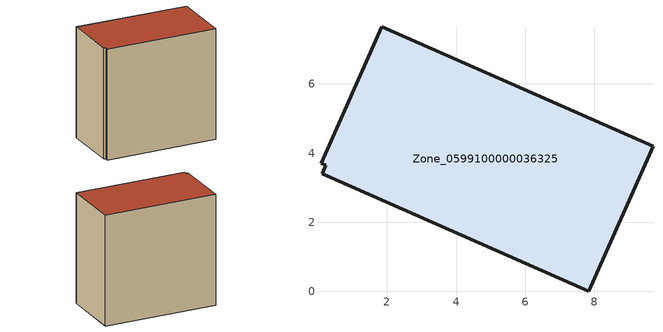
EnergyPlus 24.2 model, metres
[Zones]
Zone_0599100000036325
 floor ground (C_G): 0.13,3.4 0.23,3.65 0.11,3.71 1.85,7.66 9.69,4.2 7.83,0 z0
 wall outside (C_F): 9.69,4.2 1.85,7.66 0.11,3.71 0.23,3.65 0.13,3.4 7.83,0 9.69,4.2 z0:8.34
 roof outside (C_R): 0.23,3.65 0.13,3.4 7.83,0 9.69,4.2 1.85,7.66 0.11,3.71 z8.34
[BUILDING]
Pand.0599100000036325: North Axis=0; Terrain=City; Loads Convergence Tolerance Value=0.04; Temperature Convergence Tolerance Value=0.4; Solar Distribution=FullExterior; Maximum Number of Warmup Days=25; Minimum Number of Warmup Days=1
[Site:Location]
Rotterdam.The.Hague.AP_ZH_NLD Design_Conditions: Latitude=51.96; Longitude=4.45; Time Zone=1; Elevation=-4.5
[SITE:GROUNDTEMPERATURE:BUILDINGSURFACE]
18, 18, 18, 18, 18, 18, 18, 18, 18, 18, 18, 18
[MATERIAL] Thermal Absorptance=0.9; Solar Absorptance=0.7; Visible Absorptance=0.7
Name | Roughness | Thickness | Conductivity | Density | Specific Heat
G.TI.1946-1964 | MediumSmooth | 0.15 | 1 | 540 | 1210
F.TI.1946-1964 | Rough | 0.3 | 0.857143 | 1920 | 840
R.TI.1946-1964 | MediumRough | 0.2 | 0.277778 | 1500 | 1000
[CONSTRUCTION]
C_G: G.TI.1946-1964
C_F: F.TI.1946-1964
C_R: R.TI.1946-1964
[ZONE]
Zone_0599100000036325: Type=1; Multiplier=1; Ceiling Height=Autocalculate; Volume=Autocalculate; Floor Area=autocalculate; Part of Total Floor Area=Yes
[ZONEINFILTRATION:DESIGNFLOWRATE]
Infil_Zone_0599100000036325: Zone or ZoneList or Space or SpaceList=Zone_0599100000036325; Schedule=AlwaysOn; Design Flow Rate Calculation Method=Flow/Area; Flow Rate per Floor Area=0.003; Constant Term Coefficient=1; Temperature Term Coefficient=0; Velocity Term Coefficient=0; Velocity Squared Term Coefficient=0
[HVACTEMPLATE:ZONE:IDEALLOADSAIRSYSTEM]
Zone_0599100000036325: Maximum Heating Supply Air Temperature=50; Minimum Cooling Supply Air Temperature=13; Maximum Heating Supply Air Humidity Ratio=0.0156; Minimum Cooling Supply Air Humidity Ratio=0.0077; Heating Limit=NoLimit; Cooling Limit=NoLimit; Dehumidification Control Type=ConstantSensibleHeatRatio; Cooling Sensible Heat Ratio=0.7; Dehumidification Setpoint=60; Humidification Control Type=None; Humidification Setpoint=30; Outdoor Air Method=None; Outdoor Air Flow Rate per Person=0.00944; Outdoor Air Flow Rate per Zone Floor Area=0; Outdoor Air Flow Rate per Zone=0; Demand Controlled Ventilation Type=None; Outdoor Air Economizer Type=NoEconomizer; Heat Recovery Type=None; Sensible Heat Recovery Effectiveness=0.7; Latent Heat Recovery Effectiveness=0.65
[ZONECONTROL:THERMOSTAT]
ThermostatControl_Zone_0599100000036325: Zone or ZoneList=Zone_0599100000036325; Control Type Schedule=DualSetpointControlType; Control 1=Thermostat_Zone_0599100000036325; Temperature Difference Between Cutout And Setpoint=0
[THERMOSTATSETPOINT:DUALSETPOINT]
Thermostat_Zone_0599100000036325: Heating Setpoint Temperature Schedule=HeatingSetpoint_Zone_0599100000036325; Cooling Setpoint Temperature Schedule=CoolingSetpoint_Zone_0599100000036325
[SCHEDULE:COMPACT]
HeatingSetpoint_Zone_0599100000036325: Through: 12/31, For: AllDays, Until: 24:00, 21
CoolingSetpoint_Zone_0599100000036325: Through: 12/31, For: AllDays, Until: 24:00, 24
DualSetpointControlType: Through: 12/31, For: AllDays, Until: 24:00, 4
AlwaysOn: Through: 12/31, For: AllDays, Until: 24:00, 1
